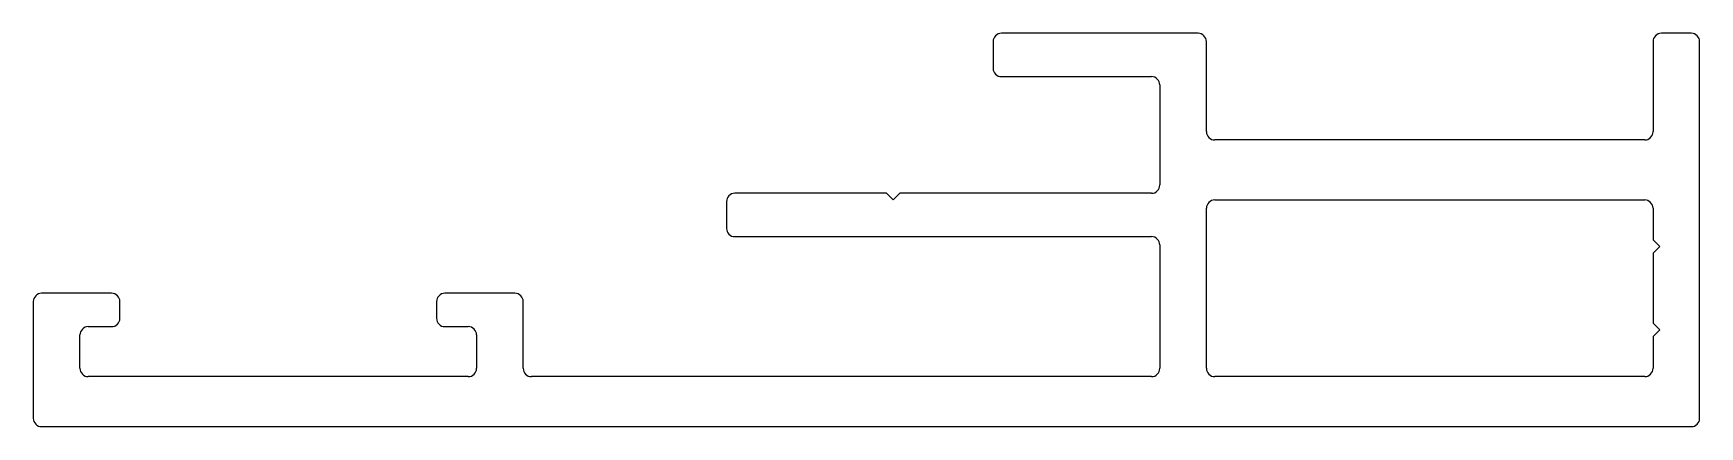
# Model space of a CAD drawing. Extents: x 2170.3 to 2220.3, y 2234 to 2245.8.
import ezdxf

# ---------------------------------------------------------------- set-up
doc = ezdxf.new("R2010")
doc.units = 0
doc.layers.get('0').update_dxf_attribs({"linetype": 'CONTINUOUS'})

msp = doc.modelspace()

# ---------------------------------------------------------------- linework, layer by layer
for p, q in [((2199.066, 2245.539), (2199.066, 2244.739)), ((2205.216, 2245.789), (2199.316, 2245.789)), ((2205.466, 2242.839), (2205.466, 2245.539)), ((2218.866, 2245.539), (2218.866, 2242.839)), ((2220.016, 2245.789), (2219.116, 2245.789)), ((2220.266, 2234.239), (2220.266, 2245.539)), ((2199.316, 2244.489), (2203.816, 2244.489)), ((2204.066, 2244.239), (2204.066, 2241.239)), ((2218.616, 2242.589), (2205.716, 2242.589)), ((2191.066, 2240.739), (2191.066, 2239.939)), ((2195.866, 2240.989), (2191.316, 2240.989)), ((2196.066, 2240.789), (2195.866, 2240.989)), ((2196.266, 2240.989), (2196.066, 2240.789)), ((2203.816, 2240.989), (2196.266, 2240.989)), ((2205.466, 2235.739), (2205.466, 2240.539)), ((2205.716, 2240.789), (2218.616, 2240.789)), ((2218.866, 2240.539), (2218.866, 2239.589)), ((2191.316, 2239.689), (2203.816, 2239.689)), ((2218.866, 2239.589), (2219.066, 2239.389)), ((2204.066, 2239.439), (2204.066, 2235.739)), ((2219.066, 2239.389), (2218.866, 2239.189)), ((2218.866, 2239.189), (2218.866, 2237.089)), ((2170.266, 2237.739), (2170.266, 2234.239)), ((2172.616, 2237.989), (2170.516, 2237.989)), ((2172.866, 2237.239), (2172.866, 2237.739)), ((2182.366, 2237.739), (2182.366, 2237.239)), ((2184.716, 2237.989), (2182.616, 2237.989)), ((2184.966, 2235.739), (2184.966, 2237.739)), ((2218.866, 2237.089), (2219.066, 2236.889)), ((2171.666, 2235.739), (2171.666, 2236.739)), ((2171.916, 2236.989), (2172.616, 2236.989)), ((2182.616, 2236.989), (2183.316, 2236.989)), ((2183.566, 2236.739), (2183.566, 2235.739)), ((2219.066, 2236.889), (2218.866, 2236.689)), ((2218.866, 2236.689), (2218.866, 2235.739)), ((2183.316, 2235.489), (2171.916, 2235.489)), ((2203.816, 2235.489), (2185.216, 2235.489)), ((2218.616, 2235.489), (2205.716, 2235.489)), ((2170.516, 2233.989), (2220.016, 2233.989))]:
    msp.add_line(p, q)
for centre, start, end in [((2199.316, 2245.539), 90, 180), ((2205.216, 2245.539), 0, 90), ((2219.116, 2245.539), 90, 180), ((2220.016, 2245.539), 0, 90), ((2199.316, 2244.739), 180, 270), ((2203.816, 2244.239), 0, 90), ((2205.716, 2242.839), 180, 270), ((2218.616, 2242.839), 270, 0), ((2203.816, 2241.239), 270, 360), ((2191.316, 2240.739), 90, 180), ((2205.716, 2240.539), 90, 180), ((2218.616, 2240.539), 0, 90), ((2191.316, 2239.939), 180, 270), ((2203.816, 2239.439), 0, 90), ((2170.516, 2237.739), 90, 180), ((2172.616, 2237.739), 0, 90), ((2182.616, 2237.739), 90, 180), ((2184.716, 2237.739), 0, 90), ((2172.616, 2237.239), 270, 0), ((2182.616, 2237.239), 180, 270), ((2171.916, 2236.739), 90, 180), ((2183.316, 2236.739), 0, 90), ((2171.916, 2235.739), 180, 270), ((2183.316, 2235.739), 270, 0), ((2185.216, 2235.739), 180, 270), ((2203.816, 2235.739), 270, 360), ((2205.716, 2235.739), 180, 270), ((2218.616, 2235.739), 270, 0), ((2170.516, 2234.239), 180, 270), ((2220.016, 2234.239), 270, 0)]:
    msp.add_arc(centre, 0.25, start, end)

doc.saveas('drawing.dxf')
